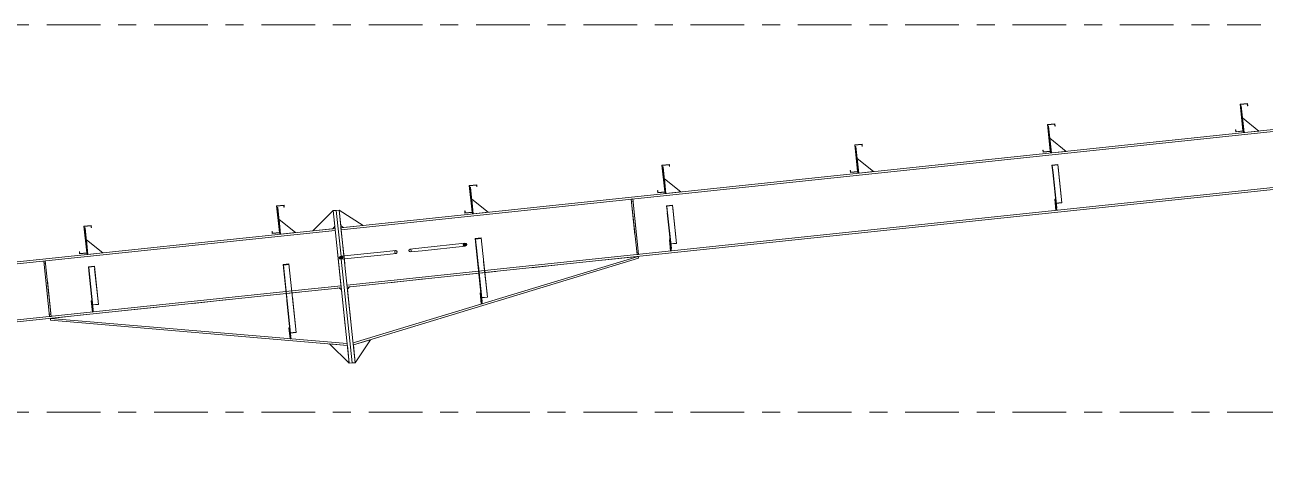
# Model space of a CAD drawing. Header units: millimetres. Extents: x -94 to 729, y -75 to 499.
# Drawn here: x 52.3 to 121.6, y 254.9 to 279.7 of the extents above; entities that cross this region are included whole.
import ezdxf

# ---------------------------------------------------------------- set-up
doc = ezdxf.new("R2010")
doc.units = ezdxf.units.MM
for name, pattern in [('XKITLINE00', [0]), ('XKITLINE02', [4, 2, -2]), ('XKITLINE03', [6, 3, -1, 1, -1])]:
    doc.linetypes.add(name, pattern=pattern)
doc.layers.add('Part', color=2, linetype='Continuous', lineweight=0)
doc.layers.add('S-grid', color=1, linetype='Continuous', lineweight=0)

# ---------------------------------------------------------------- blocks, each defined once
blk = doc.blocks.new('*A193')
at = {"layer": 'Part'}
blk.add_hatch(color=3, dxfattribs=at).paths.add_polyline_path([(55.834, 266.146), (56.165, 266.181), (56.168, 266.16), (55.853, 266.127), (55.895, 265.728), (55.878, 265.726)], flags=17)
blk = doc.blocks.new('*A194')
at = {"layer": 'Part'}
blk.add_hatch(color=3, dxfattribs=at).paths.add_polyline_path([(66.714, 266.268), (67.046, 266.303), (67.049, 266.275), (66.734, 266.241), (66.791, 265.699), (66.775, 265.697)], flags=17)
blk = doc.blocks.new('*A195')
at = {"layer": 'Part'}
blk.add_hatch(color=3, dxfattribs=at).paths.add_polyline_path([(77.455, 267.718), (77.786, 267.753), (77.789, 267.727), (77.474, 267.694), (77.526, 267.2), (77.51, 267.198)], flags=17)
blk = doc.blocks.new('*A196')
at = {"layer": 'Part'}
blk.add_hatch(color=3, dxfattribs=at).paths.add_polyline_path([(88.155, 269.555), (88.486, 269.59), (88.488, 269.569), (88.173, 269.536), (88.215, 269.137), (88.199, 269.136)], flags=17)
blk = doc.blocks.new('*A224')
at = {"layer": 'Part'}
blk.add_hatch(color=3, dxfattribs=at).paths.add_polyline_path([(55.579, 268.415), (55.994, 268.459), (56.007, 268.335), (55.992, 268.333), (55.98, 268.442), (55.596, 268.402), (55.753, 266.908), (55.339, 266.865), (55.326, 266.989), (55.341, 266.991), (55.352, 266.881), (55.737, 266.922)], flags=17)
blk = doc.blocks.new('*A225')
at = {"layer": 'Part'}
blk.add_hatch(color=3, dxfattribs=at).paths.add_polyline_path([(66.353, 269.552), (66.767, 269.595), (66.78, 269.471), (66.766, 269.469), (66.754, 269.579), (66.369, 269.538), (66.527, 268.045), (66.113, 268.001), (66.1, 268.125), (66.114, 268.127), (66.126, 268.018), (66.51, 268.058)], flags=17)
blk = doc.blocks.new('*A226')
at = {"layer": 'Part'}
blk.add_hatch(color=3, dxfattribs=at).paths.add_polyline_path([(77.127, 270.688), (77.541, 270.732), (77.554, 270.607), (77.539, 270.606), (77.528, 270.715), (77.143, 270.675), (77.301, 269.181), (76.886, 269.137), (76.873, 269.262), (76.888, 269.263), (76.9, 269.154), (77.284, 269.195)], flags=17)
blk = doc.blocks.new('*A227')
at = {"layer": 'Part'}
blk.add_hatch(color=3, dxfattribs=at).paths.add_polyline_path([(87.9, 271.824), (88.314, 271.868), (88.328, 271.744), (88.313, 271.742), (88.301, 271.851), (87.917, 271.811), (88.074, 270.318), (87.66, 270.274), (87.647, 270.398), (87.662, 270.4), (87.673, 270.29), (88.058, 270.331)], flags=17)
blk = doc.blocks.new('*A230')
at = {"layer": 'Part'}
blk.add_hatch(color=3, dxfattribs=at).paths.add_polyline_path([(76.878, 267.461), (76.957, 267.444), (76.995, 267.389), (76.97, 267.327), (76.896, 267.295), (76.817, 267.311), (76.779, 267.366), (76.804, 267.428)], flags=17)
blk = doc.blocks.new('*A231')
at = {"layer": 'Part'}
blk.add_hatch(color=3, dxfattribs=at).paths.add_polyline_path([(69.943, 266.729), (70.022, 266.713), (70.06, 266.658), (70.034, 266.596), (69.96, 266.563), (69.881, 266.58), (69.843, 266.635), (69.869, 266.697)], flags=17)
blk = doc.blocks.new('*A236')
at = {"layer": 'Part'}
blk.add_hatch(color=3, dxfattribs=at).paths.add_polyline_path([(55.579, 268.415), (55.994, 268.459), (56.007, 268.335), (55.992, 268.333), (55.98, 268.442), (55.596, 268.402), (55.753, 266.908), (55.339, 266.865), (55.326, 266.989), (55.341, 266.991), (55.352, 266.881), (55.737, 266.922)], flags=17)
blk = doc.blocks.new('*A237')
at = {"layer": 'Part'}
blk.add_hatch(color=3, dxfattribs=at).paths.add_polyline_path([(66.353, 269.552), (66.767, 269.595), (66.78, 269.471), (66.766, 269.469), (66.754, 269.579), (66.369, 269.538), (66.527, 268.045), (66.113, 268.001), (66.1, 268.125), (66.114, 268.127), (66.126, 268.018), (66.51, 268.058)], flags=17)
blk = doc.blocks.new('*A238')
at = {"layer": 'Part'}
blk.add_hatch(color=3, dxfattribs=at).paths.add_polyline_path([(77.127, 270.688), (77.541, 270.732), (77.554, 270.607), (77.539, 270.606), (77.528, 270.715), (77.143, 270.675), (77.301, 269.181), (76.886, 269.137), (76.873, 269.262), (76.888, 269.263), (76.9, 269.154), (77.284, 269.195)], flags=17)
blk = doc.blocks.new('*A239')
at = {"layer": 'Part'}
blk.add_hatch(color=3, dxfattribs=at).paths.add_polyline_path([(87.9, 271.824), (88.314, 271.868), (88.328, 271.744), (88.313, 271.742), (88.301, 271.851), (87.917, 271.811), (88.074, 270.318), (87.66, 270.274), (87.647, 270.398), (87.662, 270.4), (87.673, 270.29), (88.058, 270.331)], flags=17)
blk = doc.blocks.new('*A250')
at = {"layer": 'Part'}
blk.add_hatch(color=3, dxfattribs=at).paths.add_polyline_path([(98.674, 272.961), (99.088, 273.004), (99.101, 272.88), (99.086, 272.878), (99.075, 272.988), (98.69, 272.947), (98.848, 271.454), (98.433, 271.41), (98.42, 271.534), (98.435, 271.536), (98.447, 271.427), (98.831, 271.467)], flags=17)
blk = doc.blocks.new('*A254')
at = {"layer": 'Part'}
blk.add_hatch(color=3, dxfattribs=at).paths.add_polyline_path([(109.447, 274.097), (109.862, 274.141), (109.875, 274.016), (109.86, 274.015), (109.848, 274.124), (109.464, 274.084), (109.621, 272.59), (109.207, 272.547), (109.194, 272.671), (109.209, 272.672), (109.22, 272.563), (109.605, 272.604)], flags=17)
blk = doc.blocks.new('*A255')
at = {"layer": 'Part'}
blk.add_hatch(color=3, dxfattribs=at).paths.add_polyline_path([(120.221, 275.233), (120.635, 275.277), (120.648, 275.153), (120.633, 275.151), (120.622, 275.261), (120.237, 275.22), (120.395, 273.727), (119.98, 273.683), (119.967, 273.807), (119.982, 273.809), (119.994, 273.699), (120.378, 273.74)], flags=17)
blk = doc.blocks.new('*A260')
at = {"layer": 'Part'}
blk.add_hatch(color=3, dxfattribs=at).paths.add_polyline_path([(109.702, 271.828), (110.033, 271.863), (110.035, 271.842), (109.72, 271.809), (109.763, 271.41), (109.746, 271.408)], flags=17)
blk = doc.blocks.new('*A262')
at = {"layer": 'Part'}
blk.add_hatch(color=3, dxfattribs=at).paths.add_polyline_path([(98.674, 272.961), (99.088, 273.004), (99.101, 272.88), (99.086, 272.878), (99.075, 272.988), (98.69, 272.947), (98.848, 271.454), (98.433, 271.41), (98.42, 271.534), (98.435, 271.536), (98.447, 271.427), (98.831, 271.467)], flags=17)
blk = doc.blocks.new('*A263')
at = {"layer": 'Part'}
blk.add_hatch(color=3, dxfattribs=at).paths.add_polyline_path([(109.447, 274.097), (109.862, 274.141), (109.875, 274.016), (109.86, 274.015), (109.848, 274.124), (109.464, 274.084), (109.621, 272.59), (109.207, 272.547), (109.194, 272.671), (109.209, 272.672), (109.22, 272.563), (109.605, 272.604)], flags=17)
blk = doc.blocks.new('*A264')
at = {"layer": 'Part'}
blk.add_hatch(color=3, dxfattribs=at).paths.add_polyline_path([(120.221, 275.233), (120.635, 275.277), (120.648, 275.153), (120.633, 275.151), (120.622, 275.261), (120.237, 275.22), (120.395, 273.727), (119.98, 273.683), (119.967, 273.807), (119.982, 273.809), (119.994, 273.699), (120.378, 273.74)], flags=17)
blk = doc.blocks.new('*A1137')
at = {"layer": 'S-grid', "color": 1, "linetype": 'XKITLINE03', "lineweight": 0}
blk.add_line((-54.497, 279.675), (121.382, 279.675), dxfattribs=at)
blk = doc.blocks.new('*A1138')
at = {"layer": 'S-grid', "color": 1, "linetype": 'XKITLINE03', "lineweight": 0}
blk.add_line((-54.497, 258.009), (464.656, 258.009), dxfattribs=at)
blk = doc.blocks.new('*A1185')
at = {"layer": 'Part', "color": 2, "linetype": 'XKITLINE00', "lineweight": 0}
for p, q in [((142.587, 275.984), (69.953, 268.322)), ((142.598, 275.876), (69.965, 268.215)), ((142.596, 275.901), (142.598, 275.876)), ((142.925, 272.776), (77.979, 265.926)), ((142.937, 272.669), (77.99, 265.818)), ((142.925, 272.776), (142.937, 272.669)), ((77.648, 265.891), (70.292, 265.115)), ((77.659, 265.783), (70.303, 265.007))]:
    blk.add_line(p, q, dxfattribs=at)
at = {"layer": 'Part', "color": 7, "linetype": 'XKITLINE02', "lineweight": 0}
for p, q in [((142.587, 275.984), (142.596, 275.901)), ((142.598, 275.876), (142.925, 272.776)), ((69.953, 268.322), (70.303, 265.007)), ((77.979, 265.926), (77.648, 265.891)), ((77.99, 265.818), (77.659, 265.783))]:
    blk.add_line(p, q, dxfattribs=at)
blk = doc.blocks.new('*A1227')
at = {"layer": 'Part', "color": 2, "linetype": 'XKITLINE00', "lineweight": 0}
for p, q in [((69.622, 268.287), (-29.468, 257.836)), ((69.633, 268.18), (-29.346, 257.74)), ((69.96, 265.08), (67.206, 264.79)), ((69.971, 264.972), (67.217, 264.682)), ((66.874, 264.755), (-18.983, 255.699)), ((66.885, 264.647), (-18.972, 255.591)), ((-19.315, 255.664), (-25.84, 254.976)), ((-19.303, 255.556), (-25.718, 254.88))]:
    blk.add_line(p, q, dxfattribs=at)
at = {"layer": 'Part', "color": 7, "linetype": 'XKITLINE02', "lineweight": 0}
for p, q in [((69.971, 264.972), (69.622, 268.287)), ((67.206, 264.79), (66.874, 264.755)), ((67.217, 264.682), (66.885, 264.647)), ((67.206, 264.79), (66.891, 264.756)), ((-29.468, 257.836), (-25.718, 254.88)), ((-18.983, 255.699), (-19.315, 255.664)), ((-18.972, 255.591), (-19.303, 255.556))]:
    blk.add_line(p, q, dxfattribs=at)
blk = doc.blocks.new('*A1237')
at = {"layer": 'Part', "color": 7, "linetype": 'XKITLINE02', "lineweight": 0}
for p, q in [((53.714, 263.258), (69.85, 264.96)), ((69.984, 264.851), (70.312, 261.74))]:
    blk.add_line(p, q, dxfattribs=at)
at = {"layer": 'Part', "color": 2, "linetype": 'XKITLINE00', "lineweight": 0}
for p, q in [((69.85, 264.96), (69.984, 264.851)), ((53.714, 263.258), (53.705, 263.15)), ((70.312, 261.74), (53.705, 263.15)), ((70.301, 261.85), (53.714, 263.258))]:
    blk.add_line(p, q, dxfattribs=at)
blk = doc.blocks.new('*A1238')
at = {"layer": 'Part', "color": 7, "linetype": 'XKITLINE02', "lineweight": 0}
for p, q in [((56.035, 264.24), (55.993, 264.236)), ((55.993, 264.236), (56.059, 263.614)), ((56.1, 263.618), (56.035, 264.24)), ((56.046, 263.738), (56.087, 263.743)), ((56.059, 263.614), (56.1, 263.618))]:
    blk.add_line(p, q, dxfattribs=at)
blk = doc.blocks.new('*A1239')
at = {"layer": 'Part', "color": 2, "linetype": 'XKITLINE00', "lineweight": 0}
for p, q in [((55.993, 264.236), (56.035, 264.24)), ((56.059, 263.614), (55.993, 264.236)), ((56.062, 263.98), (56.1, 263.618))]:
    blk.add_line(p, q, dxfattribs=at)
at = {"layer": 'Part', "color": 7, "linetype": 'XKITLINE02', "lineweight": 0}
for p, q in [((56.035, 264.24), (56.062, 263.98)), ((56.046, 263.738), (56.087, 263.743)), ((56.1, 263.618), (56.059, 263.614))]:
    blk.add_line(p, q, dxfattribs=at)
blk = doc.blocks.new('*A1240')
at = {"layer": 'Part', "color": 2, "linetype": 'XKITLINE00', "lineweight": 0}
for p, q in [((67.045, 262.735), (67.087, 262.739)), ((67.11, 262.121), (67.045, 262.735)), ((67.107, 262.544), (67.152, 262.117))]:
    blk.add_line(p, q, dxfattribs=at)
at = {"layer": 'Part', "color": 7, "linetype": 'XKITLINE02', "lineweight": 0}
for p, q in [((67.087, 262.739), (67.107, 262.544)), ((67.098, 262.237), (67.139, 262.242)), ((67.11, 262.121), (67.111, 262.113)), ((67.152, 262.117), (67.111, 262.113))]:
    blk.add_line(p, q, dxfattribs=at)
blk = doc.blocks.new('*A1241')
at = {"layer": 'Part', "color": 7, "linetype": 'XKITLINE02', "lineweight": 0}
for p, q in [((67.087, 262.739), (67.045, 262.735)), ((67.045, 262.735), (67.111, 262.113)), ((67.152, 262.117), (67.087, 262.739)), ((67.098, 262.237), (67.139, 262.242)), ((67.111, 262.113), (67.152, 262.117))]:
    blk.add_line(p, q, dxfattribs=at)
blk = doc.blocks.new('*A1244')
at = {"layer": 'Part', "color": 7, "linetype": 'XKITLINE02', "lineweight": 0}
for p, q in [((53.418, 266.469), (53.335, 266.461)), ((53.335, 266.461), (53.662, 263.361)), ((53.348, 266.336), (53.431, 266.345)), ((53.745, 263.37), (53.418, 266.469)), ((53.649, 263.485), (53.731, 263.494)), ((53.662, 263.361), (53.745, 263.37))]:
    blk.add_line(p, q, dxfattribs=at)
blk = doc.blocks.new('*A1245')
at = {"layer": 'Part', "color": 7, "linetype": 'XKITLINE02', "lineweight": 0}
for p, q in [((53.418, 266.469), (53.335, 266.461)), ((53.348, 266.336), (53.431, 266.345)), ((53.731, 263.494), (53.649, 263.485)), ((53.745, 263.37), (53.662, 263.361))]:
    blk.add_line(p, q, dxfattribs=at)
at = {"layer": 'Part', "color": 2, "linetype": 'XKITLINE00', "lineweight": 0}
for p, q in [((53.662, 263.361), (53.335, 266.461)), ((53.418, 266.469), (53.745, 263.37))]:
    blk.add_line(p, q, dxfattribs=at)
blk = doc.blocks.new('*A1246')
at = {"layer": 'Part', "color": 2, "linetype": 'XKITLINE00', "lineweight": 0}
for p, q in [((55.834, 266.146), (56.165, 266.181)), ((55.878, 265.726), (55.834, 266.146)), ((56.168, 266.16), (55.853, 266.127)), ((55.853, 266.127), (55.895, 265.728)), ((55.895, 265.728), (55.878, 265.726)), ((55.878, 265.726), (56.062, 263.98)), ((56.102, 263.76), (55.895, 265.728)), ((56.165, 266.181), (56.391, 264.042)), ((56.076, 264.008), (56.391, 264.042)), ((56.086, 263.758), (56.102, 263.76))]:
    blk.add_line(p, q, dxfattribs=at)
at = {"layer": 'Part', "color": 7, "linetype": 'XKITLINE02', "lineweight": 0}
for p, q in [((56.058, 264.02), (56.39, 264.055)), ((56.062, 263.98), (56.086, 263.758))]:
    blk.add_line(p, q, dxfattribs=at)
blk = doc.blocks.new('*A1247')
at = {"layer": 'Part', "color": 7, "linetype": 'XKITLINE02', "lineweight": 0}
for p, q in [((56.086, 263.758), (55.834, 266.146)), ((56.102, 263.76), (55.853, 266.127)), ((56.391, 264.042), (56.165, 266.181)), ((56.058, 264.02), (56.39, 264.055)), ((56.076, 264.008), (56.391, 264.042)), ((56.086, 263.758), (56.102, 263.76))]:
    blk.add_line(p, q, dxfattribs=at)
blk = doc.blocks.new('*A1248')
at = {"layer": 'Part', "color": 2, "linetype": 'XKITLINE00', "lineweight": 0}
for p, q in [((55.646, 268.322), (55.605, 268.317)), ((55.804, 266.83), (55.646, 268.322)), ((55.753, 266.908), (55.762, 266.826))]:
    blk.add_line(p, q, dxfattribs=at)
at = {"layer": 'Part', "color": 7, "linetype": 'XKITLINE02', "lineweight": 0}
for p, q in [((55.605, 268.317), (55.753, 266.908)), ((55.762, 266.826), (55.804, 266.83))]:
    blk.add_line(p, q, dxfattribs=at)
blk = doc.blocks.new('*A1249')
at = {"layer": 'Part', "color": 2, "linetype": 'XKITLINE00', "lineweight": 0}
blk.add_line((56.632, 266.917), (55.716, 267.659), dxfattribs=at)
at = {"layer": 'Part', "color": 7, "linetype": 'XKITLINE02', "lineweight": 0}
for p, q in [((55.716, 267.659), (55.804, 266.83)), ((55.804, 266.83), (56.632, 266.917))]:
    blk.add_line(p, q, dxfattribs=at)
blk = doc.blocks.new('*A1250')
at = {"layer": 'Part', "color": 2, "linetype": 'XKITLINE00', "lineweight": 0}
for p, q in [((69.517, 269.282), (68.379, 268.156)), ((69.497, 268.274), (69.609, 268.412))]:
    blk.add_line(p, q, dxfattribs=at)
at = {"layer": 'Part', "color": 7, "linetype": 'XKITLINE02', "lineweight": 0}
for p, q in [((69.609, 268.412), (69.517, 269.282)), ((68.379, 268.156), (69.497, 268.274))]:
    blk.add_line(p, q, dxfattribs=at)
blk = doc.blocks.new('*A1251')
at = {"layer": 'Part', "color": 2, "linetype": 'XKITLINE00', "lineweight": 0}
blk.add_line((67.406, 268.054), (66.49, 268.795), dxfattribs=at)
at = {"layer": 'Part', "color": 7, "linetype": 'XKITLINE02', "lineweight": 0}
for p, q in [((66.49, 268.795), (66.577, 267.966)), ((66.577, 267.966), (67.406, 268.054))]:
    blk.add_line(p, q, dxfattribs=at)
blk = doc.blocks.new('*A1252')
at = {"layer": 'Part', "color": 2, "linetype": 'XKITLINE00', "lineweight": 0}
for p, q in [((66.42, 269.458), (66.378, 269.454)), ((66.577, 267.966), (66.42, 269.458)), ((66.527, 268.045), (66.536, 267.962))]:
    blk.add_line(p, q, dxfattribs=at)
at = {"layer": 'Part', "color": 7, "linetype": 'XKITLINE02', "lineweight": 0}
for p, q in [((66.378, 269.454), (66.527, 268.045)), ((66.536, 267.962), (66.577, 267.966))]:
    blk.add_line(p, q, dxfattribs=at)
blk = doc.blocks.new('*A1253')
at = {"layer": 'Part', "color": 7, "linetype": 'XKITLINE02', "lineweight": 0}
for p, q in [((67.45, 262.468), (67.046, 266.303)), ((67.138, 262.25), (66.714, 266.268)), ((67.155, 262.252), (66.734, 266.241)), ((67.118, 262.443), (67.449, 262.478)), ((67.135, 262.435), (67.45, 262.468)), ((67.138, 262.25), (67.155, 262.252))]:
    blk.add_line(p, q, dxfattribs=at)
blk = doc.blocks.new('*A1254')
at = {"layer": 'Part', "color": 2, "linetype": 'XKITLINE00', "lineweight": 0}
for p, q in [((67.046, 266.303), (66.714, 266.268)), ((67.45, 262.468), (67.046, 266.303)), ((66.714, 266.268), (67.107, 262.544)), ((66.734, 266.241), (67.049, 266.275)), ((66.734, 266.241), (66.791, 265.699)), ((66.791, 265.699), (66.775, 265.697)), ((67.155, 262.252), (66.791, 265.699)), ((67.135, 262.435), (67.45, 262.468)), ((67.138, 262.25), (67.155, 262.252))]:
    blk.add_line(p, q, dxfattribs=at)
at = {"layer": 'Part', "color": 7, "linetype": 'XKITLINE02', "lineweight": 0}
for p, q in [((67.107, 262.544), (67.138, 262.25)), ((67.118, 262.443), (67.449, 262.478))]:
    blk.add_line(p, q, dxfattribs=at)
blk = doc.blocks.new('*A1255')
at = {"layer": 'Part', "color": 7, "linetype": 'XKITLINE02', "lineweight": 0}
for p, q in [((86.56, 266.722), (70.424, 265.02)), ((70.316, 264.886), (70.644, 261.775))]:
    blk.add_line(p, q, dxfattribs=at)
at = {"layer": 'Part', "color": 2, "linetype": 'XKITLINE00', "lineweight": 0}
for p, q in [((86.56, 266.722), (70.632, 261.885)), ((86.592, 266.619), (70.644, 261.775)), ((86.56, 266.722), (86.592, 266.619)), ((70.424, 265.02), (70.316, 264.886))]:
    blk.add_line(p, q, dxfattribs=at)
blk = doc.blocks.new('*A1256')
at = {"layer": 'Part', "color": 7, "linetype": 'XKITLINE02', "lineweight": 0}
for p, q in [((71.601, 262.066), (70.644, 261.775)), ((70.644, 261.775), (70.749, 260.781))]:
    blk.add_line(p, q, dxfattribs=at)
at = {"layer": 'Part', "color": 2, "linetype": 'XKITLINE00', "lineweight": 0}
blk.add_line((70.749, 260.781), (71.601, 262.066), dxfattribs=at)
blk = doc.blocks.new('*A1257')
at = {"layer": 'Part', "color": 2, "linetype": 'XKITLINE00', "lineweight": 0}
blk.add_line((69.316, 261.825), (70.417, 260.746), dxfattribs=at)
at = {"layer": 'Part', "color": 7, "linetype": 'XKITLINE02', "lineweight": 0}
for p, q in [((70.312, 261.74), (69.316, 261.825)), ((70.417, 260.746), (70.312, 261.74))]:
    blk.add_line(p, q, dxfattribs=at)
blk = doc.blocks.new('*A1258')
at = {"layer": 'Part', "color": 2, "linetype": 'XKITLINE00', "lineweight": 0}
for p, q in [((69.848, 269.317), (69.683, 269.299)), ((69.683, 269.299), (69.954, 266.73)), ((69.848, 269.317), (70.119, 266.748)), ((70.583, 260.763), (69.971, 266.565)), ((70.137, 266.582), (70.749, 260.781)), ((70.749, 260.781), (70.583, 260.763))]:
    blk.add_line(p, q, dxfattribs=at)
at = {"layer": 'Part', "color": 7, "linetype": 'XKITLINE02', "lineweight": 0}
for p, q in [((69.954, 266.73), (69.971, 266.565)), ((70.119, 266.748), (70.137, 266.582))]:
    blk.add_line(p, q, dxfattribs=at)
blk = doc.blocks.new('*A1259')
at = {"layer": 'Part', "color": 2, "linetype": 'XKITLINE00', "lineweight": 0}
for p, q in [((69.683, 269.299), (69.517, 269.282)), ((69.517, 269.282), (70.417, 260.746)), ((69.683, 269.299), (69.954, 266.73)), ((70.583, 260.763), (69.971, 266.565)), ((70.583, 260.763), (70.417, 260.746))]:
    blk.add_line(p, q, dxfattribs=at)
at = {"layer": 'Part', "color": 7, "linetype": 'XKITLINE02', "lineweight": 0}
blk.add_line((69.954, 266.73), (69.971, 266.565), dxfattribs=at)
blk = doc.blocks.new('*A1260')
at = {"layer": 'Part', "color": 2, "linetype": 'XKITLINE00', "lineweight": 0}
for p, q in [((77.786, 267.753), (77.455, 267.718)), ((77.455, 267.718), (77.796, 264.482)), ((77.474, 267.694), (77.789, 267.727)), ((77.474, 267.694), (77.526, 267.2)), ((78.136, 264.442), (77.786, 267.753)), ((77.526, 267.2), (77.51, 267.198)), ((77.842, 264.208), (77.526, 267.2)), ((77.821, 264.409), (78.136, 264.442)), ((77.825, 264.206), (77.842, 264.208))]:
    blk.add_line(p, q, dxfattribs=at)
at = {"layer": 'Part', "color": 7, "linetype": 'XKITLINE02', "lineweight": 0}
for p, q in [((77.796, 264.482), (77.825, 264.206)), ((77.803, 264.418), (78.134, 264.453))]:
    blk.add_line(p, q, dxfattribs=at)
blk = doc.blocks.new('*A1261')
at = {"layer": 'Part', "color": 7, "linetype": 'XKITLINE02', "lineweight": 0}
for p, q in [((77.825, 264.206), (77.455, 267.718)), ((77.842, 264.208), (77.474, 267.694)), ((78.136, 264.442), (77.786, 267.753)), ((77.803, 264.418), (78.134, 264.453)), ((77.821, 264.409), (78.136, 264.442)), ((77.825, 264.206), (77.842, 264.208))]:
    blk.add_line(p, q, dxfattribs=at)
blk = doc.blocks.new('*A1262')
at = {"layer": 'Part', "color": 7, "linetype": 'XKITLINE02', "lineweight": 0}
for p, q in [((77.774, 264.695), (77.732, 264.691)), ((77.732, 264.691), (77.798, 264.069)), ((77.839, 264.074), (77.774, 264.695)), ((77.785, 264.194), (77.826, 264.198)), ((77.798, 264.069), (77.839, 264.074))]:
    blk.add_line(p, q, dxfattribs=at)
blk = doc.blocks.new('*A1263')
at = {"layer": 'Part', "color": 2, "linetype": 'XKITLINE00', "lineweight": 0}
for p, q in [((77.193, 270.594), (77.152, 270.59)), ((77.351, 269.103), (77.193, 270.594)), ((77.301, 269.181), (77.309, 269.098))]:
    blk.add_line(p, q, dxfattribs=at)
at = {"layer": 'Part', "color": 7, "linetype": 'XKITLINE02', "lineweight": 0}
for p, q in [((77.152, 270.59), (77.301, 269.181)), ((77.309, 269.098), (77.351, 269.103))]:
    blk.add_line(p, q, dxfattribs=at)
blk = doc.blocks.new('*A1264')
at = {"layer": 'Part', "color": 2, "linetype": 'XKITLINE00', "lineweight": 0}
for p, q in [((77.732, 264.691), (77.774, 264.695)), ((77.798, 264.069), (77.732, 264.691)), ((77.796, 264.482), (77.839, 264.074)), ((77.839, 264.074), (77.798, 264.069))]:
    blk.add_line(p, q, dxfattribs=at)
at = {"layer": 'Part', "color": 7, "linetype": 'XKITLINE02', "lineweight": 0}
for p, q in [((77.774, 264.695), (77.796, 264.482)), ((77.785, 264.194), (77.826, 264.198))]:
    blk.add_line(p, q, dxfattribs=at)
blk = doc.blocks.new('*A1265')
at = {"layer": 'Part', "color": 2, "linetype": 'XKITLINE00', "lineweight": 0}
blk.add_line((78.179, 269.19), (77.263, 269.931), dxfattribs=at)
at = {"layer": 'Part', "color": 7, "linetype": 'XKITLINE02', "lineweight": 0}
for p, q in [((77.263, 269.931), (77.351, 269.103)), ((77.351, 269.103), (78.179, 269.19))]:
    blk.add_line(p, q, dxfattribs=at)
blk = doc.blocks.new('*A1266')
at = {"layer": 'Part', "color": 2, "linetype": 'XKITLINE00', "lineweight": 0}
for p, q in [((71.196, 268.454), (69.848, 269.317)), ((69.94, 268.447), (70.078, 268.336))]:
    blk.add_line(p, q, dxfattribs=at)
at = {"layer": 'Part', "color": 7, "linetype": 'XKITLINE02', "lineweight": 0}
for p, q in [((69.848, 269.317), (69.94, 268.447)), ((70.078, 268.336), (71.196, 268.454))]:
    blk.add_line(p, q, dxfattribs=at)
blk = doc.blocks.new('*A1267')
at = {"layer": 'Part', "color": 2, "linetype": 'XKITLINE00', "lineweight": 0}
blk.add_line((88.953, 270.326), (88.037, 271.068), dxfattribs=at)
at = {"layer": 'Part', "color": 7, "linetype": 'XKITLINE02', "lineweight": 0}
for p, q in [((88.037, 271.068), (88.124, 270.239)), ((88.124, 270.239), (88.953, 270.326))]:
    blk.add_line(p, q, dxfattribs=at)
blk = doc.blocks.new('*A1268')
at = {"layer": 'Part', "color": 2, "linetype": 'XKITLINE00', "lineweight": 0}
for p, q in [((88.314, 267.645), (88.356, 267.649)), ((88.38, 267.023), (88.314, 267.645)), ((88.383, 267.389), (88.421, 267.027))]:
    blk.add_line(p, q, dxfattribs=at)
at = {"layer": 'Part', "color": 7, "linetype": 'XKITLINE02', "lineweight": 0}
for p, q in [((88.356, 267.649), (88.383, 267.389)), ((88.367, 267.147), (88.408, 267.152)), ((88.421, 267.027), (88.38, 267.023))]:
    blk.add_line(p, q, dxfattribs=at)
blk = doc.blocks.new('*A1269')
at = {"layer": 'Part', "color": 2, "linetype": 'XKITLINE00', "lineweight": 0}
for p, q in [((87.967, 271.731), (87.926, 271.726)), ((88.124, 270.239), (87.967, 271.731)), ((88.074, 270.318), (88.083, 270.235))]:
    blk.add_line(p, q, dxfattribs=at)
at = {"layer": 'Part', "color": 7, "linetype": 'XKITLINE02', "lineweight": 0}
for p, q in [((87.926, 271.726), (88.074, 270.318)), ((88.083, 270.235), (88.124, 270.239))]:
    blk.add_line(p, q, dxfattribs=at)
blk = doc.blocks.new('*A1270')
at = {"layer": 'Part', "color": 7, "linetype": 'XKITLINE02', "lineweight": 0}
for p, q in [((88.356, 267.649), (88.314, 267.645)), ((88.314, 267.645), (88.38, 267.023)), ((88.421, 267.027), (88.356, 267.649)), ((88.367, 267.147), (88.408, 267.152)), ((88.38, 267.023), (88.421, 267.027))]:
    blk.add_line(p, q, dxfattribs=at)
blk = doc.blocks.new('*A1271')
at = {"layer": 'Part', "color": 7, "linetype": 'XKITLINE02', "lineweight": 0}
for p, q in [((88.406, 267.167), (88.155, 269.555)), ((88.423, 267.169), (88.173, 269.536)), ((88.712, 267.451), (88.486, 269.59)), ((88.379, 267.429), (88.71, 267.464)), ((88.397, 267.418), (88.712, 267.451)), ((88.406, 267.167), (88.423, 267.169))]:
    blk.add_line(p, q, dxfattribs=at)
blk = doc.blocks.new('*A1272')
at = {"layer": 'Part', "color": 2, "linetype": 'XKITLINE00', "lineweight": 0}
for p, q in [((88.155, 269.555), (88.486, 269.59)), ((88.199, 269.136), (88.155, 269.555)), ((88.488, 269.569), (88.173, 269.536)), ((88.173, 269.536), (88.215, 269.137)), ((88.215, 269.137), (88.199, 269.136)), ((88.199, 269.136), (88.383, 267.389)), ((88.423, 267.169), (88.215, 269.137)), ((88.486, 269.59), (88.712, 267.451)), ((88.397, 267.418), (88.712, 267.451)), ((88.406, 267.167), (88.423, 267.169))]:
    blk.add_line(p, q, dxfattribs=at)
at = {"layer": 'Part', "color": 7, "linetype": 'XKITLINE02', "lineweight": 0}
for p, q in [((88.379, 267.429), (88.71, 267.464)), ((88.383, 267.389), (88.406, 267.167))]:
    blk.add_line(p, q, dxfattribs=at)
blk = doc.blocks.new('*A1273')
at = {"layer": 'Part', "color": 7, "linetype": 'XKITLINE02', "lineweight": 0}
for p, q in [((86.263, 269.934), (86.18, 269.925)), ((86.18, 269.925), (86.507, 266.826)), ((86.194, 269.801), (86.276, 269.809)), ((86.59, 266.834), (86.263, 269.934)), ((86.494, 266.95), (86.577, 266.959)), ((86.507, 266.826), (86.59, 266.834))]:
    blk.add_line(p, q, dxfattribs=at)
blk = doc.blocks.new('*A1274')
at = {"layer": 'Part', "color": 7, "linetype": 'XKITLINE02', "lineweight": 0}
for p, q in [((86.263, 269.934), (86.18, 269.925)), ((86.194, 269.801), (86.276, 269.809)), ((86.577, 266.959), (86.494, 266.95)), ((86.59, 266.834), (86.507, 266.826))]:
    blk.add_line(p, q, dxfattribs=at)
at = {"layer": 'Part', "color": 2, "linetype": 'XKITLINE00', "lineweight": 0}
for p, q in [((86.507, 266.826), (86.18, 269.925)), ((86.263, 269.934), (86.59, 266.834))]:
    blk.add_line(p, q, dxfattribs=at)
blk = doc.blocks.new('*A1349')
at = {"layer": 'Part', "color": 2, "linetype": 'XKITLINE00', "lineweight": 0}
for p, q in [((55.579, 268.415), (55.994, 268.459)), ((55.737, 266.922), (55.579, 268.415)), ((55.98, 268.442), (55.596, 268.402)), ((55.596, 268.402), (55.753, 266.908)), ((55.992, 268.333), (55.98, 268.442)), ((55.994, 268.459), (56.007, 268.335)), ((56.007, 268.335), (55.992, 268.333)), ((55.326, 266.989), (55.341, 266.991)), ((55.339, 266.865), (55.326, 266.989)), ((55.753, 266.908), (55.339, 266.865)), ((55.341, 266.991), (55.352, 266.881)), ((55.352, 266.881), (55.737, 266.922))]:
    blk.add_line(p, q, dxfattribs=at)
blk = doc.blocks.new('*A1350')
at = {"layer": 'Part', "color": 2, "linetype": 'XKITLINE00', "lineweight": 0}
for p, q in [((66.353, 269.552), (66.767, 269.595)), ((66.51, 268.058), (66.353, 269.552)), ((66.754, 269.579), (66.369, 269.538)), ((66.369, 269.538), (66.527, 268.045)), ((66.766, 269.469), (66.754, 269.579)), ((66.78, 269.471), (66.766, 269.469)), ((66.767, 269.595), (66.78, 269.471)), ((66.1, 268.125), (66.114, 268.127)), ((66.113, 268.001), (66.1, 268.125)), ((66.527, 268.045), (66.113, 268.001)), ((66.114, 268.127), (66.126, 268.018)), ((66.126, 268.018), (66.51, 268.058))]:
    blk.add_line(p, q, dxfattribs=at)
blk = doc.blocks.new('*A1351')
at = {"layer": 'Part', "color": 2, "linetype": 'XKITLINE00', "lineweight": 0}
for p, q in [((77.127, 270.688), (77.541, 270.732)), ((77.284, 269.195), (77.127, 270.688)), ((77.528, 270.715), (77.143, 270.675)), ((77.143, 270.675), (77.301, 269.181)), ((77.539, 270.606), (77.528, 270.715)), ((77.554, 270.607), (77.539, 270.606)), ((77.541, 270.732), (77.554, 270.607)), ((76.873, 269.262), (76.888, 269.263)), ((76.886, 269.137), (76.873, 269.262)), ((77.301, 269.181), (76.886, 269.137)), ((76.888, 269.263), (76.9, 269.154)), ((76.9, 269.154), (77.284, 269.195))]:
    blk.add_line(p, q, dxfattribs=at)
blk = doc.blocks.new('*A1352')
at = {"layer": 'Part', "color": 2, "linetype": 'XKITLINE00', "lineweight": 0}
for p, q in [((87.9, 271.824), (88.314, 271.868)), ((88.301, 271.851), (87.917, 271.811)), ((88.313, 271.742), (88.301, 271.851)), ((88.314, 271.868), (88.328, 271.744)), ((88.058, 270.331), (87.9, 271.824)), ((87.917, 271.811), (88.074, 270.318)), ((88.328, 271.744), (88.313, 271.742)), ((87.647, 270.398), (87.662, 270.4)), ((87.66, 270.274), (87.647, 270.398)), ((88.074, 270.318), (87.66, 270.274)), ((87.662, 270.4), (87.673, 270.29)), ((87.673, 270.29), (88.058, 270.331))]:
    blk.add_line(p, q, dxfattribs=at)
blk = doc.blocks.new('*A1355')
at = {"layer": 'Part', "color": 7, "linetype": 'XKITLINE02', "lineweight": 0}
for p, q in [((73.753, 267.047), (73.766, 267.108)), ((73.778, 266.991), (73.753, 267.047)), ((73.766, 267.108), (73.808, 267.137)), ((74.475, 267.207), (73.808, 267.137)), ((73.808, 267.137), (73.856, 267.117)), ((74.492, 267.041), (73.826, 266.971)), ((73.868, 267), (73.826, 266.971)), ((73.856, 267.117), (73.88, 267.061)), ((73.88, 267.061), (73.868, 267)), ((73.826, 266.971), (73.778, 266.991))]:
    blk.add_line(p, q, dxfattribs=at)
at = {"layer": 'Part', "color": 2, "linetype": 'XKITLINE00', "lineweight": 0}
for p, q in [((76.878, 267.461), (74.475, 267.207)), ((76.896, 267.295), (74.492, 267.041)), ((76.804, 267.428), (76.779, 267.366)), ((76.779, 267.366), (76.817, 267.311)), ((76.878, 267.461), (76.804, 267.428)), ((76.817, 267.311), (76.896, 267.295)), ((76.957, 267.444), (76.878, 267.461)), ((76.896, 267.295), (76.97, 267.327)), ((76.995, 267.389), (76.957, 267.444)), ((76.97, 267.327), (76.995, 267.389))]:
    blk.add_line(p, q, dxfattribs=at)
blk = doc.blocks.new('*A1356')
at = {"layer": 'Part', "color": 7, "linetype": 'XKITLINE02', "lineweight": 0}
for p, q in [((73.014, 267.053), (72.347, 266.983)), ((72.959, 266.964), (72.972, 267.024)), ((72.972, 267.024), (73.014, 267.053)), ((73.014, 267.053), (73.061, 267.034)), ((73.061, 267.034), (73.086, 266.977)), ((73.032, 266.887), (72.365, 266.817)), ((72.984, 266.907), (72.959, 266.964)), ((73.032, 266.887), (72.984, 266.907)), ((73.074, 266.916), (73.032, 266.887)), ((73.086, 266.977), (73.074, 266.916))]:
    blk.add_line(p, q, dxfattribs=at)
at = {"layer": 'Part', "color": 2, "linetype": 'XKITLINE00', "lineweight": 0}
for p, q in [((69.869, 266.697), (69.843, 266.635)), ((69.843, 266.635), (69.881, 266.58)), ((69.943, 266.729), (69.869, 266.697)), ((69.881, 266.58), (69.96, 266.563)), ((72.347, 266.983), (69.943, 266.729)), ((70.022, 266.713), (69.943, 266.729)), ((72.365, 266.817), (69.96, 266.563)), ((69.96, 266.563), (70.034, 266.596)), ((70.06, 266.658), (70.022, 266.713)), ((70.034, 266.596), (70.06, 266.658))]:
    blk.add_line(p, q, dxfattribs=at)
blk = doc.blocks.new('*A1361')
at = {"layer": 'Part', "color": 2, "linetype": 'XKITLINE00', "lineweight": 0}
for p, q in [((55.579, 268.415), (55.994, 268.459)), ((55.737, 266.922), (55.579, 268.415)), ((55.98, 268.442), (55.596, 268.402)), ((55.596, 268.402), (55.753, 266.908)), ((55.992, 268.333), (55.98, 268.442)), ((55.994, 268.459), (56.007, 268.335)), ((56.007, 268.335), (55.992, 268.333)), ((55.326, 266.989), (55.341, 266.991)), ((55.339, 266.865), (55.326, 266.989)), ((55.753, 266.908), (55.339, 266.865)), ((55.341, 266.991), (55.352, 266.881)), ((55.352, 266.881), (55.737, 266.922))]:
    blk.add_line(p, q, dxfattribs=at)
blk = doc.blocks.new('*A1362')
at = {"layer": 'Part', "color": 2, "linetype": 'XKITLINE00', "lineweight": 0}
for p, q in [((66.353, 269.552), (66.767, 269.595)), ((66.51, 268.058), (66.353, 269.552)), ((66.754, 269.579), (66.369, 269.538)), ((66.369, 269.538), (66.527, 268.045)), ((66.766, 269.469), (66.754, 269.579)), ((66.78, 269.471), (66.766, 269.469)), ((66.767, 269.595), (66.78, 269.471)), ((66.1, 268.125), (66.114, 268.127)), ((66.113, 268.001), (66.1, 268.125)), ((66.527, 268.045), (66.113, 268.001)), ((66.114, 268.127), (66.126, 268.018)), ((66.126, 268.018), (66.51, 268.058))]:
    blk.add_line(p, q, dxfattribs=at)
blk = doc.blocks.new('*A1363')
at = {"layer": 'Part', "color": 2, "linetype": 'XKITLINE00', "lineweight": 0}
for p, q in [((77.127, 270.688), (77.541, 270.732)), ((77.284, 269.195), (77.127, 270.688)), ((77.528, 270.715), (77.143, 270.675)), ((77.143, 270.675), (77.301, 269.181)), ((77.539, 270.606), (77.528, 270.715)), ((77.554, 270.607), (77.539, 270.606)), ((77.541, 270.732), (77.554, 270.607)), ((76.873, 269.262), (76.888, 269.263)), ((76.886, 269.137), (76.873, 269.262)), ((77.301, 269.181), (76.886, 269.137)), ((76.888, 269.263), (76.9, 269.154)), ((76.9, 269.154), (77.284, 269.195))]:
    blk.add_line(p, q, dxfattribs=at)
blk = doc.blocks.new('*A1364')
at = {"layer": 'Part', "color": 2, "linetype": 'XKITLINE00', "lineweight": 0}
for p, q in [((87.9, 271.824), (88.314, 271.868)), ((88.301, 271.851), (87.917, 271.811)), ((88.313, 271.742), (88.301, 271.851)), ((88.314, 271.868), (88.328, 271.744)), ((88.058, 270.331), (87.9, 271.824)), ((87.917, 271.811), (88.074, 270.318)), ((88.328, 271.744), (88.313, 271.742)), ((87.647, 270.398), (87.662, 270.4)), ((87.66, 270.274), (87.647, 270.398)), ((88.074, 270.318), (87.66, 270.274)), ((87.662, 270.4), (87.673, 270.29)), ((87.673, 270.29), (88.058, 270.331))]:
    blk.add_line(p, q, dxfattribs=at)
blk = doc.blocks.new('*A1426')
at = {"layer": 'Part', "color": 2, "linetype": 'XKITLINE00', "lineweight": 0}
for p, q in [((120.221, 275.233), (120.635, 275.277)), ((120.378, 273.74), (120.221, 275.233)), ((120.622, 275.261), (120.237, 275.22)), ((120.237, 275.22), (120.395, 273.727)), ((120.633, 275.151), (120.622, 275.261)), ((120.648, 275.153), (120.633, 275.151)), ((120.635, 275.277), (120.648, 275.153)), ((119.967, 273.807), (119.982, 273.809)), ((119.98, 273.683), (119.967, 273.807)), ((120.395, 273.727), (119.98, 273.683)), ((119.982, 273.809), (119.994, 273.699)), ((119.994, 273.699), (120.378, 273.74))]:
    blk.add_line(p, q, dxfattribs=at)
blk = doc.blocks.new('*A1432')
at = {"layer": 'Part', "color": 2, "linetype": 'XKITLINE00', "lineweight": 0}
for p, q in [((98.674, 272.961), (99.088, 273.004)), ((98.831, 271.467), (98.674, 272.961)), ((99.075, 272.988), (98.69, 272.947)), ((98.69, 272.947), (98.848, 271.454)), ((99.086, 272.878), (99.075, 272.988)), ((99.101, 272.88), (99.086, 272.878)), ((99.088, 273.004), (99.101, 272.88)), ((98.42, 271.534), (98.435, 271.536)), ((98.433, 271.41), (98.42, 271.534)), ((98.848, 271.454), (98.433, 271.41)), ((98.435, 271.536), (98.447, 271.427)), ((98.447, 271.427), (98.831, 271.467))]:
    blk.add_line(p, q, dxfattribs=at)
blk = doc.blocks.new('*A1433')
at = {"layer": 'Part', "color": 2, "linetype": 'XKITLINE00', "lineweight": 0}
blk.add_line((99.727, 271.463), (98.81, 272.204), dxfattribs=at)
at = {"layer": 'Part', "color": 7, "linetype": 'XKITLINE02', "lineweight": 0}
for p, q in [((98.81, 272.204), (98.898, 271.375)), ((98.898, 271.375), (99.727, 271.463))]:
    blk.add_line(p, q, dxfattribs=at)
blk = doc.blocks.new('*A1434')
at = {"layer": 'Part', "color": 2, "linetype": 'XKITLINE00', "lineweight": 0}
for p, q in [((98.741, 272.867), (98.699, 272.863)), ((98.898, 271.375), (98.741, 272.867)), ((98.848, 271.454), (98.856, 271.371))]:
    blk.add_line(p, q, dxfattribs=at)
at = {"layer": 'Part', "color": 7, "linetype": 'XKITLINE02', "lineweight": 0}
for p, q in [((98.699, 272.863), (98.848, 271.454)), ((98.856, 271.371), (98.898, 271.375))]:
    blk.add_line(p, q, dxfattribs=at)
blk = doc.blocks.new('*A1438')
at = {"layer": 'Part', "color": 2, "linetype": 'XKITLINE00', "lineweight": 0}
for p, q in [((109.447, 274.097), (109.862, 274.141)), ((109.605, 272.604), (109.447, 274.097)), ((109.848, 274.124), (109.464, 274.084)), ((109.464, 274.084), (109.621, 272.59)), ((109.86, 274.015), (109.848, 274.124)), ((109.875, 274.016), (109.86, 274.015)), ((109.862, 274.141), (109.875, 274.016)), ((109.194, 272.671), (109.209, 272.672)), ((109.207, 272.547), (109.194, 272.671)), ((109.621, 272.59), (109.207, 272.547)), ((109.209, 272.672), (109.22, 272.563)), ((109.22, 272.563), (109.605, 272.604))]:
    blk.add_line(p, q, dxfattribs=at)
blk = doc.blocks.new('*A1439')
at = {"layer": 'Part', "color": 2, "linetype": 'XKITLINE00', "lineweight": 0}
for p, q in [((120.221, 275.233), (120.635, 275.277)), ((120.378, 273.74), (120.221, 275.233)), ((120.622, 275.261), (120.237, 275.22)), ((120.237, 275.22), (120.395, 273.727)), ((120.633, 275.151), (120.622, 275.261)), ((120.648, 275.153), (120.633, 275.151)), ((120.635, 275.277), (120.648, 275.153)), ((119.967, 273.807), (119.982, 273.809)), ((119.98, 273.683), (119.967, 273.807)), ((120.395, 273.727), (119.98, 273.683)), ((119.982, 273.809), (119.994, 273.699)), ((119.994, 273.699), (120.378, 273.74))]:
    blk.add_line(p, q, dxfattribs=at)
blk = doc.blocks.new('*A1444')
at = {"layer": 'Part', "color": 2, "linetype": 'XKITLINE00', "lineweight": 0}
for p, q in [((109.702, 271.828), (110.033, 271.863)), ((110.033, 271.863), (110.259, 269.724)), ((109.746, 271.408), (109.702, 271.828)), ((110.035, 271.842), (109.72, 271.809)), ((109.72, 271.809), (109.763, 271.41)), ((109.763, 271.41), (109.746, 271.408)), ((109.746, 271.408), (109.93, 269.662)), ((109.97, 269.442), (109.763, 271.41)), ((109.944, 269.69), (110.259, 269.724)), ((109.954, 269.44), (109.97, 269.442))]:
    blk.add_line(p, q, dxfattribs=at)
at = {"layer": 'Part', "color": 7, "linetype": 'XKITLINE02', "lineweight": 0}
for p, q in [((109.926, 269.702), (110.257, 269.737)), ((109.93, 269.662), (109.954, 269.44))]:
    blk.add_line(p, q, dxfattribs=at)
blk = doc.blocks.new('*A1445')
at = {"layer": 'Part', "color": 7, "linetype": 'XKITLINE02', "lineweight": 0}
for p, q in [((110.259, 269.724), (110.033, 271.863)), ((109.954, 269.44), (109.702, 271.828)), ((109.97, 269.442), (109.72, 271.809)), ((109.926, 269.702), (110.257, 269.737)), ((109.944, 269.69), (110.259, 269.724)), ((109.954, 269.44), (109.97, 269.442))]:
    blk.add_line(p, q, dxfattribs=at)
blk = doc.blocks.new('*A1446')
at = {"layer": 'Part', "color": 7, "linetype": 'XKITLINE02', "lineweight": 0}
for p, q in [((109.903, 269.922), (109.861, 269.917)), ((109.861, 269.917), (109.927, 269.296)), ((109.968, 269.3), (109.903, 269.922)), ((109.914, 269.42), (109.955, 269.424)), ((109.927, 269.296), (109.968, 269.3))]:
    blk.add_line(p, q, dxfattribs=at)
blk = doc.blocks.new('*A1447')
at = {"layer": 'Part', "color": 2, "linetype": 'XKITLINE00', "lineweight": 0}
for p, q in [((109.514, 274.003), (109.473, 273.999)), ((109.671, 272.512), (109.514, 274.003)), ((109.621, 272.59), (109.63, 272.507))]:
    blk.add_line(p, q, dxfattribs=at)
at = {"layer": 'Part', "color": 7, "linetype": 'XKITLINE02', "lineweight": 0}
for p, q in [((109.473, 273.999), (109.621, 272.59)), ((109.63, 272.507), (109.671, 272.512))]:
    blk.add_line(p, q, dxfattribs=at)
blk = doc.blocks.new('*A1448')
at = {"layer": 'Part', "color": 2, "linetype": 'XKITLINE00', "lineweight": 0}
for p, q in [((109.861, 269.917), (109.903, 269.922)), ((109.927, 269.296), (109.861, 269.917)), ((109.93, 269.662), (109.968, 269.3))]:
    blk.add_line(p, q, dxfattribs=at)
at = {"layer": 'Part', "color": 7, "linetype": 'XKITLINE02', "lineweight": 0}
for p, q in [((109.903, 269.922), (109.93, 269.662)), ((109.914, 269.42), (109.955, 269.424)), ((109.968, 269.3), (109.927, 269.296))]:
    blk.add_line(p, q, dxfattribs=at)
blk = doc.blocks.new('*A1449')
at = {"layer": 'Part', "color": 2, "linetype": 'XKITLINE00', "lineweight": 0}
blk.add_line((110.5, 272.599), (109.584, 273.34), dxfattribs=at)
at = {"layer": 'Part', "color": 7, "linetype": 'XKITLINE02', "lineweight": 0}
for p, q in [((109.584, 273.34), (109.671, 272.512)), ((109.671, 272.512), (110.5, 272.599))]:
    blk.add_line(p, q, dxfattribs=at)
blk = doc.blocks.new('*A1450')
at = {"layer": 'Part', "color": 2, "linetype": 'XKITLINE00', "lineweight": 0}
for p, q in [((120.288, 275.14), (120.246, 275.135)), ((120.445, 273.648), (120.288, 275.14)), ((120.395, 273.727), (120.404, 273.644))]:
    blk.add_line(p, q, dxfattribs=at)
at = {"layer": 'Part', "color": 7, "linetype": 'XKITLINE02', "lineweight": 0}
for p, q in [((120.246, 275.135), (120.395, 273.727)), ((120.404, 273.644), (120.445, 273.648))]:
    blk.add_line(p, q, dxfattribs=at)
blk = doc.blocks.new('*A1451')
at = {"layer": 'Part', "color": 2, "linetype": 'XKITLINE00', "lineweight": 0}
blk.add_line((121.274, 273.736), (120.358, 274.477), dxfattribs=at)
at = {"layer": 'Part', "color": 7, "linetype": 'XKITLINE02', "lineweight": 0}
for p, q in [((120.358, 274.477), (120.445, 273.648)), ((120.445, 273.648), (121.274, 273.736))]:
    blk.add_line(p, q, dxfattribs=at)
blk = doc.blocks.new('*A1459')
at = {"layer": 'Part', "color": 2, "linetype": 'XKITLINE00', "lineweight": 0}
for p, q in [((98.674, 272.961), (99.088, 273.004)), ((98.831, 271.467), (98.674, 272.961)), ((99.075, 272.988), (98.69, 272.947)), ((98.69, 272.947), (98.848, 271.454)), ((99.086, 272.878), (99.075, 272.988)), ((99.101, 272.88), (99.086, 272.878)), ((99.088, 273.004), (99.101, 272.88)), ((98.42, 271.534), (98.435, 271.536)), ((98.433, 271.41), (98.42, 271.534)), ((98.848, 271.454), (98.433, 271.41)), ((98.435, 271.536), (98.447, 271.427)), ((98.447, 271.427), (98.831, 271.467))]:
    blk.add_line(p, q, dxfattribs=at)
blk = doc.blocks.new('*A1460')
at = {"layer": 'Part', "color": 2, "linetype": 'XKITLINE00', "lineweight": 0}
for p, q in [((109.447, 274.097), (109.862, 274.141)), ((109.605, 272.604), (109.447, 274.097)), ((109.848, 274.124), (109.464, 274.084)), ((109.464, 274.084), (109.621, 272.59)), ((109.86, 274.015), (109.848, 274.124)), ((109.875, 274.016), (109.86, 274.015)), ((109.862, 274.141), (109.875, 274.016)), ((109.194, 272.671), (109.209, 272.672)), ((109.207, 272.547), (109.194, 272.671)), ((109.621, 272.59), (109.207, 272.547)), ((109.209, 272.672), (109.22, 272.563)), ((109.22, 272.563), (109.605, 272.604))]:
    blk.add_line(p, q, dxfattribs=at)

msp = doc.modelspace()

# ---------------------------------------------------------------- block references
at = {"lineweight": 0}
for name in ['*A1137', '*A1185', '*A255', '*A264', '*A1426', '*A1439', '*A1450', '*A254', '*A263', '*A1438', '*A1460', '*A1447', '*A1451', '*A1449', '*A250', '*A262', '*A1432', '*A1459', '*A1434', '*A227', '*A239', '*A1352', '*A1364', '*A1433', '*A260', '*A1444', '*A1445', '*A1269', '*A226', '*A238', '*A1351', '*A1363', '*A1263', '*A1267', '*A1265', '*A1273', '*A1274', '*A1446', '*A1448', '*A225', '*A237', '*A1350', '*A1362', '*A1252', '*A1250', '*A1259', '*A1258', '*A1266', '*A196', '*A1271', '*A1272', '*A224', '*A236', '*A1349', '*A1361', '*A1251', '*A1227', '*A1248', '*A195', '*A1260', '*A1261', '*A1249', '*A1356', '*A1355', '*A230', '*A1268', '*A1270', '*A1244', '*A1245', '*A194', '*A1253', '*A1254', '*A231', '*A1255', '*A193', '*A1246', '*A1247', '*A1237', '*A1238', '*A1239', '*A1262', '*A1264', '*A1240', '*A1241', '*A1257', '*A1256', '*A1138']:
    msp.add_blockref(name, (0, 0), dxfattribs=at)

doc.saveas('drawing.dxf')
